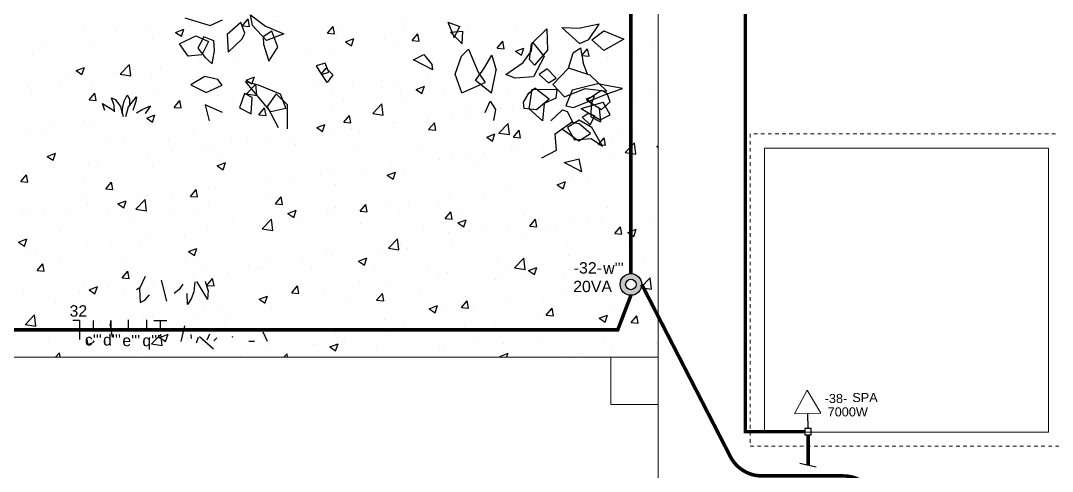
# Model space of a CAD drawing. Header units: millimetres. Extents: x 6597 to 20911, y -10306 to -132.
# Drawn here: x 10610 to 11483, y -5679 to -5298 of the extents above; entities that cross this region are included whole.
import ezdxf

# ---------------------------------------------------------------- set-up
doc = ezdxf.new("R2010")
doc.units = ezdxf.units.MM
doc.header["$LTSCALE"] = 25
doc.header["$MEASUREMENT"] = 0
for name, pattern in [('CACHE', [0.24, 0.12, -0.12]), ('DASHDOT2', [12.7, 6.35, -3.175, 0, -3.175]), ('Dashed', [0.75, 0.5, -0.25])]:
    doc.linetypes.add(name, pattern=pattern)
doc.layers.add('CIRCUITOS', color=7, linetype='Continuous')
doc.layers.add('MAAI - VEGETAÇÃO', color=106, linetype='Continuous')
for name, color, linetype, lineweight in [('EL-Condutos', 5, 'Continuous', 30), ('MAAI - ALVENARIA', 7, 'Continuous', 0), ('P-SIMBOL', 1, 'Continuous', 30), ('TOMADAS', 1, 'Continuous', 20)]:
    doc.layers.add(name, color=color, linetype=linetype, lineweight=lineweight)
doc.styles.add('Arial', font='arial.ttf')

# ---------------------------------------------------------------- blocks, each defined once
blk = doc.blocks.new('*U16')
blk.add_line((4, 0), (0, 0))
blk.add_lwpolyline([(23.5, 0), (4, 11.26), (4, -11.26)], close=True)

msp = doc.modelspace()

# ---------------------------------------------------------------- hatches: boundary and pattern name
at = {"layer": 'P-SIMBOL'}
h = msp.add_hatch(color=256, dxfattribs=at)
h.dxf.hatch_style = 1
h.paths.add_polyline_path([(11117.1, -5520.86, 1), (11135.38, -5520.86, 1)])
h.paths.add_polyline_path([(11130.7, -5520.86, -1), (11121.78, -5520.86, -1)], flags=16)

# ---------------------------------------------------------------- linework, layer by layer
at = {"layer": 'CIRCUITOS', "linetype": 'DASHDOT2'}
msp.add_line((11100.58, -5503.79), (11100.58, -5503.79), dxfattribs=at)
at = {"layer": 'CIRCUITOS'}
msp.add_line((11269.08, -5672.01), (11282.9, -5674.95), dxfattribs=at)
for points, const_width in [([(10654.19, -5551.15), (10660.11, -5551.15)], 1.16), ([(10660.11, -5551.15), (10660.11, -5567.42)], 1.16), ([(10671.81, -5551.15), (10671.81, -5559.29)], 1.16), ([(10686.56, -5551.15), (10686.56, -5559.29)], 1.16), ([(10701.44, -5550.58), (10701.44, -5558.71)], 1.16), ([(10716.87, -5550.58), (10716.87, -5558.71)], 1.16), ([(10722.84, -5551.44), (10734.08, -5551.44)], 1.11), ([(10728.46, -5551.44), (10728.46, -5559.29)], 1.11)]:
    msp.add_lwpolyline(points, dxfattribs=dict(at, const_width=const_width))
at = {"layer": 'EL-Condutos', "linetype": 'Dashed', "const_width": 3}
for points in [[(11273.32, -5645.33), (11222.96, -5645.33), (11222.96, -4869.14), (11203.27, -4823.3), (11203.27, -4757.93)], [(11126.24, -5134.5), (11126.24, -5511.71)], [(10396.46, -5559.29), (11115.07, -5559.29), (11126.24, -5530)], [(11276.02, -5673.49), (11276.03, -5647.92)]]:
    msp.add_lwpolyline(points, dxfattribs=at)
msp.add_lwpolyline([(11135.38, -5520.86), (11210.32, -5666.41, 0.280896), (11236.99, -5682.68), (11305.69, -5682.68, -0.227074), (11329.07, -5693.87), (11362.36, -5735.23)], format="xyb", dxfattribs=at)
at = {"layer": 'MAAI - ALVENARIA'}
for p, q in [((11149.36, -5982.38), (11149.36, -5102.38)), ((10362.86, -5582.38), (11149.36, -5582.38)), ((11109.36, -5582.38), (11149.36, -5582.38)), ((11109.36, -5622.38), (11109.36, -5582.38)), ((11149.36, -5582.38), (11149.36, -5622.38)), ((11149.36, -5622.38), (11109.36, -5622.38))]:
    msp.add_line(p, q, dxfattribs=at)
at = {"layer": 'MAAI - ALVENARIA', "linetype": 'CACHE'}
msp.add_lwpolyline([(11227.14, -5657.63), (11491.14, -5657.63), (11491.14, -5393.63), (11227.14, -5393.63)], close=True, dxfattribs=at)
at = {"layer": 'MAAI - ALVENARIA'}
msp.add_lwpolyline([(11239.14, -5645.63), (11479.14, -5645.63), (11479.14, -5405.63), (11239.14, -5405.63)], close=True, dxfattribs=at)
at = {"layer": 'MAAI - VEGETAÇÃO', "transparency": 33554559}
for p, q in [((10804.55, -5292.94), (10817.19, -5302.6)), ((10806.35, -5301.95), (10804.55, -5292.94)), ((10749.25, -5295.47), (10770.48, -5301.99)), ((10770.48, -5301.99), (10781.08, -5297.26)), ((10796.39, -5299.56), (10785.05, -5309.71)), ((10799.92, -5308.63), (10796.39, -5299.56)), ((10818.15, -5314.69), (10806.35, -5301.95)), ((10817.19, -5302.6), (10832.79, -5308.96)), ((10971.43, -5299.22), (10976.79, -5312.15)), ((10971.43, -5299.22), (10981.5, -5302.95)), ((11099.27, -5300.89), (11083.19, -5304.28)), ((11090.58, -5313.84), (11099.27, -5300.89)), ((10744.6, -5317.43), (10758.3, -5310.85)), ((10758.3, -5310.85), (10769.01, -5315.49)), ((10765.12, -5311.58), (10760.22, -5321.15)), ((10773.72, -5314.92), (10765.12, -5311.58)), ((10785.05, -5309.71), (10785.65, -5324.52)), ((10797.58, -5313.21), (10799.92, -5308.63)), ((10822.77, -5306.89), (10815.29, -5311.51)), ((10815.29, -5311.51), (10815.55, -5317.66)), ((10832.79, -5308.96), (10818.15, -5314.69)), ((10827.83, -5320.33), (10822.77, -5306.89)), ((10973.81, -5307.69), (10984.12, -5306.87)), ((10983.7, -5317.6), (10973.81, -5307.69)), ((10976.79, -5312.15), (10981.5, -5302.95)), ((10983.7, -5317.6), (10984.12, -5306.87)), ((11042.31, -5317.54), (11055.12, -5304.79)), ((11055.12, -5304.79), (11055.64, -5322.97)), ((11067.72, -5303.78), (11082.77, -5317.1)), ((11067.72, -5303.78), (11083.19, -5304.28)), ((11093.26, -5314), (11103.24, -5306.58)), ((11103.24, -5306.58), (11120.24, -5313.53)), ((10751.89, -5327.82), (10744.6, -5317.43)), ((10769.01, -5315.49), (10763.46, -5326.9)), ((10774.33, -5323.53), (10773.71, -5314.76)), ((10785.65, -5324.52), (10797.58, -5313.21)), ((10815.55, -5317.66), (10820.12, -5332.07)), ((11040.59, -5330.69), (11042.31, -5317.54)), ((11042.2, -5323.52), (11042.89, -5316.16)), ((11042.89, -5316.16), (11052.92, -5328.15)), ((11082.77, -5317.1), (11090.58, -5313.84)), ((11103.39, -5323.15), (11093.26, -5314)), ((11120.24, -5313.53), (11103.39, -5323.15)), ((10763.46, -5326.9), (10751.89, -5327.82)), ((10760.22, -5321.15), (10766.36, -5329.12)), ((10772.13, -5334.48), (10774.33, -5323.53)), ((10820.12, -5332.07), (10827.83, -5320.33)), ((10942.41, -5330.93), (10951.13, -5326.57)), ((10951.13, -5326.57), (10958.28, -5335.15)), ((10977.78, -5343.05), (10983.07, -5327.99)), ((10983.07, -5327.99), (10989.06, -5322.03)), ((10989.06, -5322.03), (10997.1, -5341.51)), ((11001.75, -5338.67), (11008.62, -5327.15)), ((11008.62, -5327.15), (11012.2, -5339.66)), ((11035.21, -5333.23), (11042.2, -5323.52)), ((11052.92, -5328.15), (11043.94, -5345.32)), ((11055.64, -5322.97), (11044.67, -5335.57)), ((11073.33, -5338.15), (11077.47, -5325)), ((11077.47, -5325), (11083.6, -5320.88)), ((11083.6, -5320.88), (11085.91, -5333.48)), ((10766.36, -5329.12), (10772.13, -5334.48)), ((10867.86, -5333.98), (10860.01, -5336.01)), ((10860.01, -5336.01), (10864.79, -5343.29)), ((10870.82, -5341.55), (10867.86, -5333.98)), ((10958.64, -5339.6), (10942.41, -5330.93)), ((10958.64, -5339.6), (10958.28, -5335.15)), ((11020.5, -5343.52), (11035.21, -5333.23)), ((11044.67, -5335.57), (11040.59, -5330.69)), ((11089.51, -5343.21), (11085.91, -5333.48)), ((10766, -5345.09), (10754.23, -5352.11)), ((10776.91, -5347.78), (10766, -5345.09)), ((10864.58, -5342.97), (10868.51, -5338.07)), ((10869.47, -5350.19), (10864.58, -5342.97)), ((10864.79, -5343.29), (10870.82, -5341.55)), ((10868.51, -5338.07), (10874.36, -5343.71)), ((10874.36, -5343.71), (10869.47, -5350.19)), ((10983.39, -5358.89), (10977.78, -5343.05)), ((10994.76, -5348.38), (11001.75, -5338.67)), ((10997.1, -5341.51), (11002.95, -5350.16)), ((11008.3, -5359.22), (11012.2, -5339.66)), ((11028.51, -5346.55), (11020.5, -5343.52)), ((11043.94, -5345.32), (11028.51, -5346.55)), ((11055.5, -5338.54), (11048.67, -5343.32)), ((11048.67, -5343.32), (11056.64, -5350.5)), ((11063.05, -5346.54), (11055.5, -5338.54)), ((11073.33, -5338.15), (11060.18, -5351.99)), ((11091.91, -5343.97), (11073.33, -5338.15)), ((11105.94, -5357.49), (11091.91, -5343.97)), ((10754.23, -5352.11), (10767.22, -5358.75)), ((10767.22, -5358.75), (10780.6, -5352.56)), ((10780.6, -5352.56), (10776.91, -5347.78)), ((10800.41, -5349.28), (10811, -5352.08)), ((10808.99, -5359.57), (10800.41, -5349.28)), ((10811, -5352.08), (10829.72, -5359.74)), ((10983.39, -5358.89), (11002.95, -5350.16)), ((11008.3, -5359.22), (10994.76, -5348.38)), ((11040.06, -5359.07), (11044.89, -5355.05)), ((11057.14, -5364.23), (11044.89, -5355.05)), ((11056.64, -5350.5), (11063.05, -5346.54)), ((11060.18, -5351.99), (11070.06, -5362.17)), ((11098.11, -5351.43), (11076.51, -5356.79)), ((11119.13, -5355.24), (11098.11, -5351.43)), ((10687.27, -5363.05), (10690.19, -5364.6)), ((10689.44, -5369.49), (10687.27, -5363.05)), ((10697.8, -5366.06), (10700.37, -5360.95)), ((10700.37, -5360.95), (10702.23, -5364.35)), ((10701.6, -5370.71), (10708.4, -5362.32)), ((10708.4, -5362.32), (10707.84, -5366.38)), ((10799.63, -5359.41), (10795.36, -5371.73)), ((10806.11, -5362.73), (10799.63, -5359.41)), ((10805.09, -5376.71), (10806.11, -5362.73)), ((10821.87, -5375), (10808.99, -5359.57)), ((10826.36, -5359.8), (10818.84, -5370.46)), ((10835.95, -5369.06), (10826.36, -5359.8)), ((10829.72, -5359.74), (10834.59, -5372.14)), ((11035.48, -5366.77), (11040.06, -5359.07)), ((11040.24, -5372.49), (11042.8, -5355.84)), ((11042.8, -5355.84), (11063.53, -5356)), ((11062.81, -5363.36), (11052.82, -5367.83)), ((11063.53, -5356), (11062.81, -5363.36)), ((11070.06, -5362.17), (11087.65, -5355.28)), ((11076.51, -5356.79), (11071.11, -5370.03)), ((11077.67, -5371.33), (11105.25, -5359.98)), ((11087.65, -5355.28), (11105.94, -5357.49)), ((11101.26, -5357.01), (11088.87, -5365.17)), ((11106.13, -5359.5), (11101.26, -5357.01)), ((11105.25, -5359.98), (11119.13, -5355.24)), ((11108.64, -5366.59), (11106.13, -5359.5)), ((10679.61, -5367.85), (10689.62, -5374.01)), ((10681.62, -5373.86), (10679.61, -5367.85)), ((10689.66, -5375), (10689.44, -5369.49)), ((10690.19, -5364.6), (10694.77, -5370.37)), ((10694.77, -5370.37), (10696.86, -5378.95)), ((10696.25, -5376.45), (10696.65, -5370.72)), ((10696.65, -5370.72), (10697.8, -5366.06)), ((10699.33, -5379.03), (10701.6, -5370.71)), ((10702.23, -5364.35), (10702.21, -5369.96)), ((10707.84, -5366.38), (10705.12, -5373.72)), ((10713.14, -5372.87), (10720.01, -5369.83)), ((10720.01, -5369.83), (10715.49, -5376.42)), ((10766.41, -5369.05), (10769.66, -5382.5)), ((10780.97, -5375.51), (10766.41, -5369.05)), ((10795.36, -5371.73), (10805.09, -5376.71)), ((10818.84, -5370.46), (10828.15, -5388.27)), ((10834.59, -5372.14), (10821.87, -5375)), ((10835.84, -5389.28), (10835.95, -5369.06)), ((11002.93, -5375.47), (11007.36, -5365.97)), ((11007.36, -5365.97), (11011.79, -5372.92)), ((11035.92, -5372.22), (11035.48, -5366.77)), ((11046.34, -5373.21), (11035.92, -5372.22)), ((11051.39, -5382.57), (11040.24, -5372.49)), ((11057.14, -5364.23), (11046.34, -5373.21)), ((11052.82, -5367.83), (11051.39, -5382.57)), ((11071.11, -5370.03), (11077.67, -5371.33)), ((11084.11, -5372.23), (11102.8, -5366.89)), ((11084.11, -5372.23), (11100.1, -5381.71)), ((11088.87, -5365.17), (11101.27, -5372.97)), ((11092.74, -5367.6), (11092.36, -5379.21)), ((11099.45, -5371.83), (11100.46, -5383.35)), ((11101.27, -5372.97), (11108.64, -5366.59)), ((11108.82, -5377.38), (11102.8, -5366.89)), ((10708.26, -5375.84), (10713.14, -5372.87)), ((11011.79, -5372.92), (11009.93, -5382.21)), ((11068.37, -5373.27), (11058.55, -5382.63)), ((11068.37, -5373.27), (11072.37, -5374.8)), ((11072.37, -5374.8), (11076.95, -5383.56)), ((11085.13, -5379.6), (11089.92, -5376.42)), ((11085.13, -5379.6), (11091.89, -5385.88)), ((11095.81, -5378.22), (11089.92, -5376.42)), ((11091.89, -5385.88), (11095.81, -5378.22)), ((11092.36, -5379.21), (11100.46, -5383.35)), ((11100.1, -5381.71), (11108.82, -5377.38)), ((11076.95, -5383.56), (11062.24, -5393.88)), ((11068.38, -5389.72), (11082.11, -5399.6)), ((11082.4, -5381.92), (11072.56, -5388.19)), ((11072.56, -5388.19), (11078.58, -5398.68)), ((11076.54, -5383.83), (11082.25, -5384.98)), ((11091.96, -5393.33), (11082.25, -5384.98)), ((11093.29, -5388.36), (11082.4, -5381.92)), ((11102.3, -5404.09), (11093.29, -5388.36)), ((11061.9, -5393.17), (11063.06, -5407.68)), ((11078.58, -5398.68), (11092.71, -5397.55)), ((11082.11, -5399.6), (11091.96, -5393.33)), ((11092.71, -5397.55), (11102.3, -5404.09)), ((11063.06, -5407.68), (11050.62, -5414.16)), ((11069.72, -5417.66), (11082.44, -5414.83)), ((11084.85, -5425.58), (11082.44, -5414.83)), ((11084.85, -5425.58), (11069.72, -5417.66)), ((10715.6, -5514.05), (10711.01, -5523.73)), ((10729.22, -5517.27), (10733.6, -5534.94)), ((10747.48, -5520.65), (10744.4, -5525.01)), ((10757.56, -5518.78), (10756.76, -5527.2)), ((10759.03, -5518.42), (10768.35, -5533.66)), ((10768.93, -5525.93), (10766.65, -5518.35)), ((10711.01, -5523.73), (10708.17, -5525.34)), ((10711.01, -5523.73), (10710.92, -5524.92)), ((10710.92, -5524.92), (10711.28, -5536.13)), ((10744.4, -5525.01), (10739.98, -5528.56)), ((10751.3, -5537.77), (10750.97, -5528.49)), ((10756.76, -5527.2), (10754.6, -5533.06)), ((10768.98, -5525.66), (10768.35, -5533.66)), ((10711.28, -5536.13), (10715.36, -5534.24)), ((10715.36, -5534.24), (10719.35, -5529.73)), ((10754.6, -5533.06), (10751.3, -5537.77)), ((10685.62, -5554.2), (10687.61, -5565.36)), ((10746.05, -5569.09), (10749.18, -5555.97)), ((10754.14, -5563.11), (10754.59, -5566.49)), ((10768.14, -5567.63), (10770.12, -5562.58)), ((10818.87, -5569.09), (10815.38, -5561.26)), ((10667.02, -5571.63), (10666.87, -5567.63)), ((10667.02, -5571.63), (10670.96, -5570.27)), ((10672.25, -5568.41), (10670.96, -5570.27)), ((10759.03, -5570.33), (10760.66, -5565.36)), ((10773.29, -5575.54), (10761.39, -5565.18)), ((10776.07, -5565.94), (10773.52, -5568.41)), ((10789.61, -5565.18), (10788.88, -5565.36)), ((10807.88, -5569.16), (10803.23, -5569.09))]:
    msp.add_line(p, q, dxfattribs=at)
at = {"layer": 'MAAI - VEGETAÇÃO', "linetype": 'Continuous', "transparency": 33554559}
for p, q in [((10754.59, -5298.66), (10754.59, -5298.66)), ((10797.91, -5302.25), (10802.74, -5296.51)), ((10797.91, -5302.25), (10803.89, -5302.77)), ((10803.89, -5302.77), (10802.74, -5296.51)), ((10825.48, -5298.35), (10825.48, -5298.35)), ((10828.35, -5298.52), (10828.35, -5298.52)), ((10869.64, -5308.53), (10874.46, -5302.78)), ((10875.62, -5309.05), (10874.46, -5302.78)), ((10881.74, -5300.77), (10881.74, -5300.77)), ((10935.5, -5299.83), (10935.5, -5299.83)), ((10664.03, -5304.88), (10664.03, -5304.88)), ((10691.68, -5306.94), (10691.68, -5306.94)), ((10716.71, -5303.65), (10716.71, -5303.65)), ((10741.2, -5307.82), (10748.2, -5305.13)), ((10741.2, -5307.82), (10746.18, -5311.17)), ((10746.18, -5311.17), (10748.2, -5305.13)), ((10774.14, -5305.39), (10774.14, -5305.39)), ((10869.64, -5308.53), (10875.62, -5309.05)), ((10877.18, -5309.84), (10877.18, -5309.84)), ((10935.12, -5303.03), (10935.12, -5303.03)), ((10941.37, -5314.8), (10946.19, -5309.06)), ((10942.53, -5309.9), (10942.53, -5309.9)), ((10947.34, -5315.32), (10946.19, -5309.06)), ((10978.06, -5310.7), (10978.06, -5310.7)), ((10980.4, -5304.91), (10980.4, -5304.91)), ((10988.5, -5305.28), (10988.5, -5305.28)), ((11028.57, -5304.29), (11028.57, -5304.29)), ((11041.88, -5307.54), (11041.88, -5307.54)), ((11095.26, -5309.79), (11095.26, -5309.79)), ((10628.52, -5315.26), (10628.52, -5315.26)), ((10671.69, -5319.29), (10671.69, -5319.29)), ((10722.2, -5312.89), (10722.2, -5312.89)), ((10818.86, -5319.85), (10818.86, -5319.85)), ((10884.92, -5315.83), (10891.92, -5313.14)), ((10884.92, -5315.83), (10889.89, -5319.18)), ((10889.89, -5319.18), (10891.92, -5313.14)), ((10917.5, -5313.19), (10917.5, -5313.19)), ((10926.71, -5317.74), (10926.71, -5317.74)), ((10941.37, -5314.8), (10947.34, -5315.32)), ((11013.09, -5321.08), (11017.91, -5315.33)), ((11019.07, -5321.6), (11017.91, -5315.33)), ((11143.31, -5319.44), (11143.31, -5319.44)), ((11148.65, -5312.05), (11148.65, -5312.05)), ((10620.34, -5326.33), (10620.34, -5326.33)), ((10816.47, -5326.49), (10816.47, -5326.49)), ((10854.34, -5321.51), (10854.34, -5321.51)), ((10874.78, -5325.23), (10874.78, -5325.23)), ((11013.09, -5321.08), (11019.07, -5321.6)), ((11028.63, -5323.84), (11035.63, -5321.15)), ((11028.63, -5323.84), (11033.6, -5327.19)), ((11033.6, -5327.19), (11035.63, -5321.15)), ((11080.16, -5327.76), (11080.16, -5327.76)), ((11084.82, -5327.35), (11089.64, -5321.61)), ((11084.82, -5327.35), (11090.8, -5327.87)), ((11090.8, -5327.87), (11089.64, -5321.61)), ((11130.64, -5323.04), (11130.64, -5323.04)), ((10657.18, -5340.07), (10664.18, -5337.38)), ((10662.15, -5343.43), (10664.18, -5337.38)), ((10694.51, -5343.23), (10702.3, -5335.11)), ((10703.39, -5344.62), (10702.29, -5335.12)), ((10760.54, -5329.87), (10760.54, -5329.87)), ((10791.43, -5329.79), (10791.43, -5329.79)), ((10824.27, -5331.64), (10824.27, -5331.64)), ((11017.25, -5336.04), (11017.25, -5336.04)), ((11027.35, -5337.58), (11027.35, -5337.58)), ((11042.28, -5332.74), (11042.28, -5332.74)), ((11079.29, -5330.09), (11079.29, -5330.09)), ((11106.32, -5329.47), (11106.32, -5329.47)), ((10648.73, -5342.85), (10648.73, -5342.85)), ((10657.18, -5340.07), (10662.15, -5343.43)), ((10665.37, -5346.39), (10665.37, -5346.39)), ((10690.41, -5343.09), (10690.41, -5343.09)), ((10694.5, -5343.24), (10703.39, -5344.62)), ((10702.12, -5345.11), (10702.12, -5345.11)), ((10702.22, -5339.88), (10702.22, -5339.88)), ((10720.98, -5346.17), (10720.98, -5346.17)), ((10728.28, -5338.1), (10728.28, -5338.1)), ((10772.92, -5338.68), (10772.92, -5338.68)), ((10800.89, -5348.08), (10807.9, -5345.39)), ((10805.87, -5351.44), (10807.89, -5345.39)), ((10954.1, -5344.35), (10954.1, -5344.35)), ((10976.84, -5343.98), (10976.84, -5343.98)), ((11048.01, -5339.48), (11048.01, -5339.48)), ((10616.44, -5354.03), (10616.44, -5354.03)), ((10643.9, -5349.89), (10643.9, -5349.89)), ((10670.47, -5352.58), (10670.47, -5352.58)), ((10755.5, -5347.36), (10755.5, -5347.36)), ((10800.89, -5348.08), (10805.87, -5351.44)), ((10801.23, -5359.78), (10809.02, -5351.66)), ((10808.88, -5349.62), (10808.88, -5349.62)), ((10810.12, -5361.17), (10809.01, -5351.67)), ((10862.26, -5351.87), (10862.26, -5351.87)), ((10891.19, -5352.63), (10891.19, -5352.63)), ((10915.64, -5354.13), (10915.64, -5354.13)), ((10916.22, -5349.34), (10916.22, -5349.34)), ((10925.5, -5351.03), (10925.5, -5351.03)), ((10944.61, -5356.09), (10951.61, -5353.4)), ((10949.58, -5359.44), (10951.61, -5353.4)), ((10989.69, -5349.49), (10989.69, -5349.49)), ((11130.29, -5351.43), (11130.29, -5351.43)), ((10619.13, -5359.62), (10619.13, -5359.62)), ((10668.34, -5364.92), (10673.16, -5359.17)), ((10669.82, -5356.28), (10669.82, -5356.28)), ((10674.31, -5365.44), (10673.16, -5359.17)), ((10723.2, -5358.54), (10723.2, -5358.54)), ((10776.58, -5360.79), (10776.58, -5360.79)), ((10801.22, -5359.79), (10810.12, -5361.17)), ((10828.03, -5360.95), (10828.03, -5360.95)), ((10829.96, -5363.05), (10829.96, -5363.05)), ((10873.56, -5358.52), (10873.56, -5358.52)), ((10931.37, -5359.5), (10931.37, -5359.5)), ((10944.61, -5356.09), (10949.58, -5359.44)), ((10969.03, -5356.38), (10969.03, -5356.38)), ((11022.41, -5358.64), (11022.41, -5358.64)), ((11071.97, -5361.44), (11071.97, -5361.44)), ((11075.79, -5360.89), (11075.79, -5360.89)), ((11078.08, -5363.37), (11078.08, -5363.37)), ((11088.32, -5364.1), (11095.32, -5361.41)), ((11093.29, -5367.45), (11095.32, -5361.41)), ((11117.01, -5358.88), (11117.01, -5358.88)), ((11129.17, -5363.15), (11129.17, -5363.15)), ((11129.42, -5356.33), (11129.42, -5356.33)), ((11142.04, -5355.59), (11142.04, -5355.59)), ((10668.34, -5364.92), (10674.31, -5365.44)), ((10740.06, -5371.19), (10744.88, -5365.45)), ((10740.06, -5371.19), (10746.04, -5371.72)), ((10746.04, -5371.72), (10744.88, -5365.45)), ((10765.13, -5369.23), (10765.13, -5369.23)), ((10771.71, -5371.97), (10771.71, -5371.97)), ((10790.16, -5365.93), (10790.16, -5365.93)), ((10811.79, -5377.47), (10816.61, -5371.72)), ((10817.77, -5377.99), (10816.61, -5371.72)), ((10823.05, -5364.93), (10823.05, -5364.93)), ((10873.05, -5369.51), (10873.05, -5369.51)), ((10883.35, -5365.3), (10883.35, -5365.3)), ((10907.96, -5376.33), (10915.74, -5368.22)), ((10916.84, -5377.72), (10915.74, -5368.22)), ((10936.73, -5367.56), (10936.73, -5367.56)), ((10990.11, -5369.82), (10990.11, -5369.82)), ((11013.65, -5371.45), (11013.65, -5371.45)), ((11015.98, -5372.18), (11015.98, -5372.18)), ((11026.14, -5370.87), (11026.14, -5370.87)), ((11043.49, -5372.07), (11043.49, -5372.07)), ((11053.85, -5367.2), (11053.85, -5367.2)), ((11088.32, -5364.1), (11093.29, -5367.45)), ((10701.97, -5377.54), (10701.97, -5377.54)), ((10716.87, -5380.33), (10723.87, -5377.65)), ((10716.87, -5380.33), (10721.85, -5383.69)), ((10719.77, -5379.46), (10719.77, -5379.46)), ((10721.84, -5383.69), (10723.87, -5377.65)), ((10811.79, -5377.47), (10817.77, -5377.99)), ((10814.73, -5379.52), (10814.73, -5379.52)), ((10883.52, -5383.74), (10888.34, -5378)), ((10889.49, -5384.27), (10888.34, -5378)), ((10907.95, -5376.34), (10916.84, -5377.72)), ((10975.63, -5377.27), (10975.63, -5377.27)), ((10990.94, -5375.48), (10990.94, -5375.48)), ((11096.88, -5374.33), (11096.88, -5374.33)), ((10639.06, -5385.83), (10639.06, -5385.83)), ((10664.1, -5382.53), (10664.1, -5382.53)), ((10669.26, -5385.87), (10669.26, -5385.87)), ((10756.41, -5389.53), (10756.41, -5389.53)), ((10860.58, -5388.34), (10867.59, -5385.65)), ((10860.58, -5388.34), (10865.56, -5391.7)), ((10865.56, -5391.7), (10867.59, -5385.65)), ((10883.52, -5383.74), (10889.49, -5384.27)), ((10889.92, -5388.78), (10889.92, -5388.78)), ((10924.28, -5384.32), (10924.28, -5384.32)), ((10927.79, -5383.79), (10927.79, -5383.79)), ((10955.24, -5390.02), (10960.06, -5384.27)), ((10955.24, -5390.02), (10961.22, -5390.54)), ((10955.33, -5381.46), (10955.33, -5381.46)), ((10961.22, -5390.54), (10960.06, -5384.28)), ((11014.68, -5392.89), (11022.47, -5384.77)), ((11023.57, -5394.27), (11022.46, -5384.78)), ((11128.2, -5389.62), (11128.2, -5389.62)), ((10617.91, -5392.91), (10617.91, -5392.91)), ((10628.84, -5393.68), (10628.84, -5393.68)), ((10682.22, -5395.94), (10682.22, -5395.94)), ((10735.6, -5398.19), (10735.6, -5398.19)), ((10821.83, -5398.21), (10821.83, -5398.21)), ((10864.88, -5392.07), (10864.88, -5392.07)), ((10872.34, -5391.81), (10872.34, -5391.81)), ((10897.01, -5391.47), (10897.01, -5391.47)), ((11004.3, -5396.35), (11011.3, -5393.66)), ((11004.3, -5396.35), (11009.27, -5399.71)), ((11009.27, -5399.71), (11011.3, -5393.66)), ((11014.67, -5392.89), (11023.57, -5394.27)), ((11026.97, -5396.3), (11031.79, -5390.55)), ((11026.97, -5396.3), (11032.94, -5396.82)), ((11032.94, -5396.82), (11031.79, -5390.55)), ((11076.86, -5396.66), (11076.86, -5396.66)), ((11090.7, -5398.32), (11090.7, -5398.32)), ((11098.69, -5402.57), (11103.51, -5396.83)), ((11104.67, -5403.09), (11103.51, -5396.83)), ((11110.16, -5396.43), (11110.16, -5396.43)), ((11115.73, -5395.03), (11115.73, -5395.03)), ((10698.09, -5399.54), (10698.09, -5399.54)), ((10763.85, -5405.38), (10763.85, -5405.38)), ((10770.49, -5405.26), (10770.49, -5405.26)), ((10788.98, -5400.45), (10788.98, -5400.45)), ((10801.73, -5400.39), (10801.73, -5400.39)), ((10838.69, -5401.48), (10838.69, -5401.48)), ((10842.37, -5402.7), (10842.37, -5402.7)), ((10895.75, -5404.96), (10895.75, -5404.96)), ((10949.13, -5407.21), (10949.13, -5407.21)), ((11024.92, -5404.16), (11024.92, -5404.16)), ((11027.54, -5406.64), (11027.54, -5406.64)), ((11051.84, -5406.44), (11051.84, -5406.44)), ((11098.69, -5402.57), (11104.67, -5403.09)), ((11121.4, -5409.44), (11129.19, -5401.32)), ((11130.29, -5410.82), (11129.19, -5401.33)), ((11148.01, -5404.36), (11149.36, -5403.84)), ((11148.01, -5404.36), (11149.36, -5405.27)), ((10632.85, -5412.59), (10639.85, -5409.9)), ((10632.85, -5412.59), (10637.82, -5415.94)), ((10637.82, -5415.94), (10639.85, -5409.9)), ((10639.78, -5409.55), (10639.78, -5409.55)), ((10718.55, -5412.75), (10718.55, -5412.75)), ((10738.82, -5408.67), (10738.82, -5408.67)), ((10780.37, -5411.49), (10780.37, -5411.49)), ((10964.64, -5414.92), (10964.64, -5414.92)), ((10974.41, -5410.56), (10974.41, -5410.56)), ((10989.67, -5411.62), (10989.67, -5411.62)), ((11002.51, -5409.47), (11002.51, -5409.47)), ((11055.9, -5411.72), (11055.9, -5411.72)), ((11109.28, -5413.98), (11109.28, -5413.98)), ((11121.4, -5409.44), (11130.29, -5410.82)), ((10637.79, -5421.97), (10637.79, -5421.97)), ((10668.04, -5419.16), (10668.04, -5419.16)), ((10675.66, -5416.99), (10675.66, -5416.99)), ((10722.06, -5421.5), (10722.06, -5421.5)), ((10776.56, -5420.59), (10783.56, -5417.91)), ((10776.56, -5420.59), (10781.54, -5423.95)), ((10781.54, -5423.95), (10783.56, -5417.91)), ((10901.48, -5423.23), (10901.48, -5423.23)), ((10923.07, -5417.6), (10923.07, -5417.6)), ((10993.52, -5416.45), (10993.52, -5416.45)), ((11126.99, -5422.91), (11126.99, -5422.91)), ((10610.49, -5433.86), (10615.31, -5428.12)), ((10612.76, -5425.27), (10612.76, -5425.27)), ((10616.46, -5434.39), (10615.31, -5428.12)), ((10616.7, -5426.2), (10616.7, -5426.2)), ((10663.74, -5431.51), (10663.74, -5431.51)), ((10820.62, -5431.5), (10820.62, -5431.5)), ((10838.57, -5431.52), (10838.57, -5431.52)), ((10863.61, -5428.22), (10863.61, -5428.22)), ((10871.13, -5425.1), (10871.13, -5425.1)), ((10920.27, -5428.6), (10927.28, -5425.92)), ((10920.27, -5428.6), (10925.25, -5431.96)), ((10925.25, -5431.96), (10927.28, -5425.92)), ((10935.2, -5426.46), (10935.2, -5426.46)), ((11075.64, -5429.95), (11075.64, -5429.95)), ((11127.3, -5429.48), (11127.3, -5429.48)), ((10610.49, -5433.86), (10616.46, -5434.39)), ((10682.21, -5440.14), (10687.03, -5434.39)), ((10682.21, -5440.14), (10688.19, -5440.66)), ((10688.19, -5440.66), (10687.03, -5434.39)), ((10753.94, -5446.41), (10758.76, -5440.67)), ((10759.92, -5446.94), (10758.76, -5440.67)), ((10769.27, -5438.55), (10769.27, -5438.55)), ((10775.42, -5439.83), (10775.42, -5439.83)), ((10876.88, -5436.47), (10876.88, -5436.47)), ((11023.71, -5437.45), (11023.71, -5437.45)), ((11063.99, -5436.61), (11070.99, -5433.92)), ((11063.99, -5436.61), (11068.96, -5439.97)), ((11064.39, -5437.76), (11064.39, -5437.76)), ((11068.96, -5439.97), (11070.99, -5433.92)), ((11089.43, -5434.47), (11089.43, -5434.47)), ((10662.75, -5447.04), (10662.75, -5447.04)), ((10692.54, -5452.85), (10699.54, -5450.16)), ((10697.51, -5456.2), (10699.54, -5450.16)), ((10707.77, -5457.19), (10715.55, -5449.08)), ((10712.51, -5448.11), (10712.51, -5448.11)), ((10716.65, -5458.58), (10715.55, -5449.08)), ((10716.13, -5449.29), (10716.13, -5449.29)), ((10717.34, -5446.04), (10717.34, -5446.04)), ((10737.55, -5444.82), (10737.55, -5444.82)), ((10753.94, -5446.41), (10759.92, -5446.94)), ((10818.56, -5446.48), (10818.56, -5446.48)), ((10825.66, -5452.69), (10830.49, -5446.94)), ((10831.64, -5453.21), (10830.49, -5446.94)), ((10921.85, -5450.89), (10921.85, -5450.89)), ((10963.36, -5451.06), (10963.36, -5451.06)), ((10973.19, -5443.85), (10973.19, -5443.85)), ((11001.24, -5446.08), (11001.24, -5446.08)), ((10615.48, -5459.49), (10615.48, -5459.49)), ((10630.45, -5458.21), (10630.45, -5458.21)), ((10649.36, -5456.43), (10649.36, -5456.43)), ((10666.82, -5452.44), (10666.82, -5452.44)), ((10692.54, -5452.85), (10697.51, -5456.2)), ((10707.76, -5457.2), (10716.65, -5458.58)), ((10760.25, -5456.49), (10760.25, -5456.49)), ((10769.51, -5451.55), (10769.51, -5451.55)), ((10822.89, -5453.8), (10822.89, -5453.8)), ((10825.66, -5452.69), (10831.64, -5453.21)), ((10836.25, -5460.86), (10843.25, -5458.17)), ((10841.23, -5464.21), (10843.25, -5458.17)), ((10869.91, -5458.39), (10869.91, -5458.39)), ((10876.28, -5456.06), (10876.28, -5456.06)), ((10897.39, -5458.96), (10902.21, -5453.22)), ((10897.39, -5458.96), (10903.37, -5459.49)), ((10903.37, -5459.49), (10902.21, -5453.22)), ((10929.66, -5458.31), (10929.66, -5458.31)), ((10938.33, -5454.36), (10938.33, -5454.36)), ((10969.12, -5465.24), (10973.94, -5459.49)), ((10975.09, -5465.76), (10973.94, -5459.49)), ((11106.03, -5456.1), (11106.03, -5456.1)), ((11125.77, -5456.2), (11125.77, -5456.2)), ((10611.48, -5461.41), (10611.48, -5461.41)), ((10683.83, -5460.47), (10683.83, -5460.47)), ((10701.93, -5466.51), (10701.93, -5466.51)), ((10737.21, -5462.72), (10737.21, -5462.72)), ((10790.6, -5464.98), (10790.6, -5464.98)), ((10814.49, -5473.75), (10822.28, -5465.63)), ((10819.4, -5464.79), (10819.4, -5464.79)), ((10823.38, -5475.13), (10822.27, -5465.64)), ((10836.25, -5460.86), (10841.23, -5464.21)), ((10837.3, -5467.66), (10837.3, -5467.66)), ((10843.98, -5467.23), (10843.98, -5467.23)), ((10875.17, -5462.67), (10875.17, -5462.67)), ((10969.12, -5465.24), (10975.09, -5465.76)), ((10979.97, -5468.87), (10986.97, -5466.18)), ((10983.04, -5460.57), (10983.04, -5460.57)), ((10984.94, -5472.22), (10986.97, -5466.18)), ((11036.42, -5462.82), (11036.42, -5462.82)), ((11040.84, -5471.51), (11045.66, -5465.77)), ((11046.82, -5472.04), (11045.66, -5465.77)), ((11047.71, -5466.11), (11047.71, -5466.11)), ((11074.43, -5463.24), (11074.43, -5463.24)), ((11089.8, -5465.08), (11089.8, -5465.08)), ((11143.19, -5467.33), (11143.19, -5467.33)), ((10643.61, -5476.52), (10643.61, -5476.52)), ((10768.06, -5471.83), (10768.06, -5471.83)), ((10812.27, -5470.96), (10812.27, -5470.96)), ((10814.48, -5473.75), (10823.38, -5475.13)), ((10897.36, -5469.49), (10897.36, -5469.49)), ((10950.74, -5471.75), (10950.74, -5471.75)), ((10971.98, -5477.14), (10971.98, -5477.14)), ((10979.97, -5468.87), (10984.94, -5472.22)), ((10989.39, -5476.12), (10989.39, -5476.12)), ((11004.13, -5474), (11004.13, -5474)), ((11022.49, -5470.74), (11022.49, -5470.74)), ((11038.09, -5477.21), (11038.09, -5477.21)), ((11040.84, -5471.51), (11046.82, -5472.04)), ((11057.51, -5476.26), (11057.51, -5476.26)), ((11063.12, -5473.91), (11063.12, -5473.91)), ((11100.99, -5468.92), (11100.99, -5468.92)), ((11112.57, -5477.79), (11117.39, -5472.04)), ((11118.55, -5478.31), (11117.39, -5472.04)), ((11123.68, -5476.87), (11130.68, -5474.19)), ((11123.68, -5476.87), (11128.65, -5480.23)), ((11128.65, -5480.23), (11130.68, -5474.19)), ((10608.52, -5485.1), (10615.52, -5482.41)), ((10608.52, -5485.1), (10613.49, -5488.46)), ((10613.49, -5488.46), (10615.52, -5482.41)), ((10665.61, -5485.73), (10665.61, -5485.73)), ((10711.24, -5484.26), (10711.24, -5484.26)), ((10716.12, -5479.33), (10716.12, -5479.33)), ((10749.11, -5479.27), (10749.11, -5479.27)), ((10920.63, -5484.18), (10920.63, -5484.18)), ((10921.21, -5490.3), (10929, -5482.18)), ((10930.1, -5491.68), (10929, -5482.19)), ((10974.93, -5485.52), (10974.93, -5485.52)), ((11110.89, -5478.51), (11110.89, -5478.51)), ((11112.57, -5477.79), (11118.55, -5478.31)), ((11129.99, -5478.05), (11129.99, -5478.05)), ((10614.26, -5492.78), (10614.26, -5492.78)), ((10686.21, -5487.55), (10686.21, -5487.55)), ((10752.23, -5493.11), (10759.23, -5490.42)), ((10752.23, -5493.11), (10757.2, -5496.47)), ((10757.2, -5496.47), (10759.23, -5490.42)), ((10868.7, -5491.68), (10868.7, -5491.68)), ((10912.02, -5493.8), (10912.02, -5493.8)), ((10921.21, -5490.3), (10930.1, -5491.68)), ((10931.07, -5486.13), (10931.07, -5486.13)), ((10937.06, -5490.51), (10937.06, -5490.51)), ((11071.67, -5488.07), (11071.67, -5488.07)), ((11124.56, -5489.49), (11124.56, -5489.49)), ((10623.05, -5495.87), (10623.05, -5495.87)), ((10624.36, -5509.08), (10629.18, -5503.34)), ((10630.34, -5509.61), (10629.18, -5503.34)), ((10642.85, -5497.87), (10642.85, -5497.87)), ((10696.23, -5500.12), (10696.23, -5500.12)), ((10749.62, -5502.38), (10749.62, -5502.38)), ((10818.19, -5498.08), (10818.19, -5498.08)), ((10848.87, -5502.12), (10848.87, -5502.12)), ((10872.75, -5496.14), (10872.75, -5496.14)), ((10895.94, -5501.12), (10902.94, -5498.43)), ((10895.94, -5501.12), (10900.92, -5504.47)), ((10900.92, -5504.47), (10902.94, -5498.43)), ((11013.35, -5498.08), (11013.35, -5498.08)), ((11027.94, -5506.85), (11035.73, -5498.73)), ((11036.82, -5508.24), (11035.72, -5498.74)), ((11073.21, -5496.53), (11073.21, -5496.53)), ((11137.84, -5500.05), (11137.84, -5500.05)), ((10624.36, -5509.08), (10630.34, -5509.61)), ((10696.09, -5515.36), (10700.91, -5509.61)), ((10702.06, -5515.88), (10700.91, -5509.61)), ((10766.84, -5505.12), (10766.84, -5505.12)), ((10785.96, -5510.4), (10785.96, -5510.4)), ((10803, -5504.63), (10803, -5504.63)), ((10810.99, -5507.1), (10810.99, -5507.1)), ((10814.44, -5506.15), (10814.44, -5506.15)), ((10856.38, -5506.89), (10856.38, -5506.89)), ((10909.76, -5509.14), (10909.76, -5509.14)), ((10955.03, -5508.09), (10955.03, -5508.09)), ((10963.15, -5511.4), (10963.15, -5511.4)), ((10970.76, -5510.43), (10970.76, -5510.43)), ((11021.27, -5504.03), (11021.27, -5504.03)), ((11027.93, -5506.86), (11036.82, -5508.24)), ((11039.66, -5509.13), (11046.66, -5506.44)), ((11039.66, -5509.13), (11044.63, -5512.48)), ((11044.63, -5512.48), (11046.66, -5506.44)), ((11074.69, -5508.36), (11074.69, -5508.36)), ((10664.39, -5519.02), (10664.39, -5519.02)), ((10696.09, -5515.36), (10702.06, -5515.88)), ((10714.9, -5512.62), (10714.9, -5512.62)), ((10722.81, -5518.71), (10722.81, -5518.71)), ((10756.12, -5516.16), (10756.12, -5516.16)), ((10767.81, -5521.63), (10772.63, -5515.89)), ((10773.79, -5522.16), (10772.63, -5515.89)), ((10896.72, -5518.1), (10896.72, -5518.1)), ((10919.42, -5517.47), (10919.42, -5517.47)), ((11011.78, -5516.65), (11011.78, -5516.65)), ((11016.53, -5513.65), (11016.53, -5513.65)), ((11036.81, -5513.35), (11036.81, -5513.35)), ((11069.91, -5515.91), (11069.91, -5515.91)), ((11123.29, -5518.17), (11123.29, -5518.17)), ((11134.66, -5523.4), (11142.45, -5515.28)), ((11143.55, -5524.79), (11142.44, -5515.29)), ((10613.05, -5526.06), (10613.05, -5526.06)), ((10659.9, -5526.99), (10659.9, -5526.99)), ((10668.21, -5525.36), (10675.21, -5522.68)), ((10668.21, -5525.36), (10673.18, -5528.72)), ((10673.18, -5528.72), (10675.21, -5522.68)), ((10684.93, -5523.7), (10684.93, -5523.7)), ((10697.8, -5526.17), (10697.8, -5526.17)), ((10767.81, -5521.63), (10773.79, -5522.16)), ((10838.4, -5528.11), (10838.4, -5528.11)), ((10839.54, -5527.91), (10844.36, -5522.16)), ((10839.54, -5527.91), (10845.52, -5528.43)), ((10845.52, -5528.43), (10844.36, -5522.16)), ((10867.48, -5524.97), (10867.48, -5524.97)), ((10911.27, -5534.18), (10916.09, -5528.44)), ((10917.24, -5534.71), (10916.09, -5528.44)), ((10948.62, -5524.96), (10948.62, -5524.96)), ((11109.86, -5523.06), (11109.86, -5523.06)), ((11123.34, -5522.78), (11123.34, -5522.78)), ((11134.65, -5523.41), (11143.55, -5524.79)), ((10639.48, -5536.18), (10639.48, -5536.18)), ((10780.08, -5538.12), (10780.08, -5538.12)), ((10811.92, -5533.37), (10818.92, -5530.68)), ((10811.92, -5533.37), (10816.9, -5536.73)), ((10816.89, -5536.73), (10818.92, -5530.68)), ((10816.97, -5531.37), (10816.97, -5531.37)), ((10885.72, -5533.24), (10885.72, -5533.24)), ((10910.75, -5529.95), (10910.75, -5529.95)), ((10911.27, -5534.18), (10917.24, -5534.71)), ((10982.99, -5540.46), (10987.81, -5534.71)), ((10988.97, -5540.98), (10987.81, -5534.71)), ((11020.06, -5537.32), (11020.06, -5537.32)), ((11051.54, -5533.07), (11051.54, -5533.07)), ((11072, -5529.82), (11072, -5529.82)), ((11136.57, -5536.2), (11136.57, -5536.2)), ((10614.3, -5554.61), (10622.09, -5546.49)), ((10623.19, -5555.99), (10622.08, -5546.49)), ((10713.69, -5545.91), (10713.69, -5545.91)), ((10765.63, -5538.41), (10765.63, -5538.41)), ((10784.69, -5546.54), (10784.69, -5546.54)), ((10822.56, -5541.56), (10822.56, -5541.56)), ((10955.63, -5541.38), (10962.64, -5538.69)), ((10955.63, -5541.38), (10960.61, -5544.74)), ((10960.61, -5544.74), (10962.64, -5538.69)), ((10969.55, -5543.72), (10969.55, -5543.72)), ((10982.99, -5540.46), (10988.97, -5540.98)), ((10993.23, -5543.08), (10993.23, -5543.08)), ((11054.72, -5546.73), (11059.54, -5540.99)), ((11054.72, -5546.73), (11060.69, -5547.26)), ((11060.69, -5547.26), (11059.54, -5540.99)), ((11099.35, -5549.39), (11106.35, -5546.7)), ((11104.32, -5552.74), (11106.35, -5546.7)), ((11111.53, -5539.49), (11111.53, -5539.49)), ((10614.29, -5554.61), (10623.19, -5555.99)), ((10623.38, -5548.97), (10623.38, -5548.97)), ((10663.18, -5552.31), (10663.18, -5552.31)), ((10676.76, -5551.22), (10676.76, -5551.22)), ((10721.76, -5548.13), (10721.76, -5548.13)), ((10730.14, -5553.48), (10730.14, -5553.48)), ((10759.65, -5549.84), (10759.65, -5549.84)), ((10783.53, -5555.73), (10783.53, -5555.73)), ((10918.2, -5550.76), (10918.2, -5550.76)), ((10934.91, -5553.09), (10934.91, -5553.09)), ((11010.51, -5552.79), (11010.51, -5552.79)), ((11048.38, -5547.81), (11048.38, -5547.81)), ((11099.35, -5549.39), (11104.32, -5552.74)), ((11126.44, -5553.01), (11131.26, -5547.26)), ((11126.44, -5553.01), (11132.42, -5553.53)), ((11132.42, -5553.53), (11131.26, -5547.26)), ((10611.83, -5559.35), (10611.83, -5559.35)), ((10644.46, -5562.4), (10644.46, -5562.4)), ((10658.63, -5563.14), (10658.63, -5563.14)), ((10663.44, -5558.14), (10663.44, -5558.14)), ((10696.5, -5558.15), (10696.5, -5558.15)), ((10721.02, -5571.16), (10728.81, -5563.04)), ((10727.9, -5565.62), (10734.9, -5562.94)), ((10729.91, -5572.54), (10728.81, -5563.05)), ((10732.87, -5568.98), (10734.9, -5562.94)), ((10836.91, -5557.99), (10836.91, -5557.99)), ((10866.26, -5558.26), (10866.26, -5558.26)), ((10876.59, -5563.1), (10876.59, -5563.1)), ((10890.29, -5560.24), (10890.29, -5560.24)), ((10922.32, -5564.4), (10922.32, -5564.4)), ((10943.67, -5562.5), (10943.67, -5562.5)), ((10985.47, -5556.09), (10985.47, -5556.09)), ((11070.78, -5563.11), (11070.78, -5563.11)), ((11122.12, -5556.07), (11122.12, -5556.07)), ((10633.59, -5566.44), (10633.59, -5566.44)), ((10697.85, -5564.65), (10697.85, -5564.65)), ((10721.02, -5571.16), (10729.91, -5572.54)), ((10727.9, -5565.62), (10732.87, -5568.98)), ((10751.23, -5566.91), (10751.23, -5566.91)), ((10764.41, -5571.7), (10764.41, -5571.7)), ((10804.61, -5569.16), (10804.61, -5569.16)), ((10815.75, -5564.66), (10815.75, -5564.66)), ((10818.27, -5573.11), (10818.27, -5573.11)), ((10857.99, -5571.42), (10857.99, -5571.42)), ((10859.41, -5572.68), (10859.41, -5572.68)), ((10871.61, -5573.63), (10878.61, -5570.95)), ((10876.59, -5576.99), (10878.61, -5570.95)), ((10884.44, -5569.39), (10884.44, -5569.39)), ((10997.05, -5564.75), (10997.05, -5564.75)), ((11018.84, -5570.61), (11018.84, -5570.61)), ((11050.44, -5567.01), (11050.44, -5567.01)), ((11103.82, -5569.27), (11103.82, -5569.27)), ((11148.13, -5570.65), (11148.13, -5570.65)), ((10639.85, -5582.38), (10643.06, -5578.56)), ((10643.76, -5582.38), (10643.06, -5578.56)), ((10712.47, -5579.2), (10712.47, -5579.2)), ((10796.25, -5581), (10796.25, -5581)), ((10832.86, -5582.38), (10835.54, -5579.59)), ((10835.85, -5582.38), (10835.53, -5579.6)), ((10871.61, -5573.63), (10876.59, -5576.99)), ((10911.37, -5573.68), (10911.37, -5573.68)), ((10964.76, -5575.93), (10964.76, -5575.93)), ((10968.33, -5577.01), (10968.33, -5577.01)), ((11015.32, -5581.64), (11022.33, -5578.95)), ((11015.32, -5581.64), (11016.41, -5582.38)), ((11018.14, -5578.19), (11018.14, -5578.19)), ((11021.18, -5582.38), (11022.33, -5578.95)), ((11071.52, -5580.44), (11071.52, -5580.44)), ((11085.23, -5578.93), (11085.23, -5578.93)), ((11110.26, -5575.64), (11110.26, -5575.64))]:
    msp.add_line(p, q, dxfattribs=at)
at = {"layer": 'P-SIMBOL'}
for p, q in [((11275.63, -5629.83), (11275.91, -5642.62)), ((11278.57, -5642.56), (11273.26, -5642.68)), ((11273.26, -5642.68), (11273.38, -5647.98)), ((11278.69, -5647.86), (11278.57, -5642.56)), ((11273.38, -5647.98), (11278.69, -5647.86))]:
    msp.add_line(p, q, dxfattribs=at)
for radius in [9.14, 9.14, 4.46]:
    msp.add_circle((11126.24, -5520.86), radius, dxfattribs=at)

# ---------------------------------------------------------------- block references
at = {"layer": 'TOMADAS', "xscale": -1, "rotation": 271.280914116865}
msp.add_blockref('*U16', (11275.72, -5633.82), dxfattribs=at)

# ---------------------------------------------------------------- texts
at = {"layer": 'CIRCUITOS', "linetype": 'DASHDOT2', "style": 'Arial'}
for s, height, p in [('-32-', 9.6, (11077.88, -5511.66)), ("w'''", 9.6, (11102.79, -5511.92)), ('20VA', 9.6, (11077.43, -5527.37)), ('32', 9.6, (10651.65, -5548.06)), ("c'''", 9.6, (10664.59, -5572.49)), ("d'''", 9.6, (10680.01, -5572.49)), ("e'''", 9.6, (10696.32, -5573.06)), ("q'''", 9.6, (10713.25, -5573.06)), ('-38-', 7.68, (11290.02, -5621.08)), ('SPA', 7.68, (11313.39, -5620.25)), ('7000W', 7.68, (11292.53, -5632.39))]:
    msp.add_text(s, height=height, dxfattribs=at).set_placement(p)

doc.saveas('drawing.dxf')
